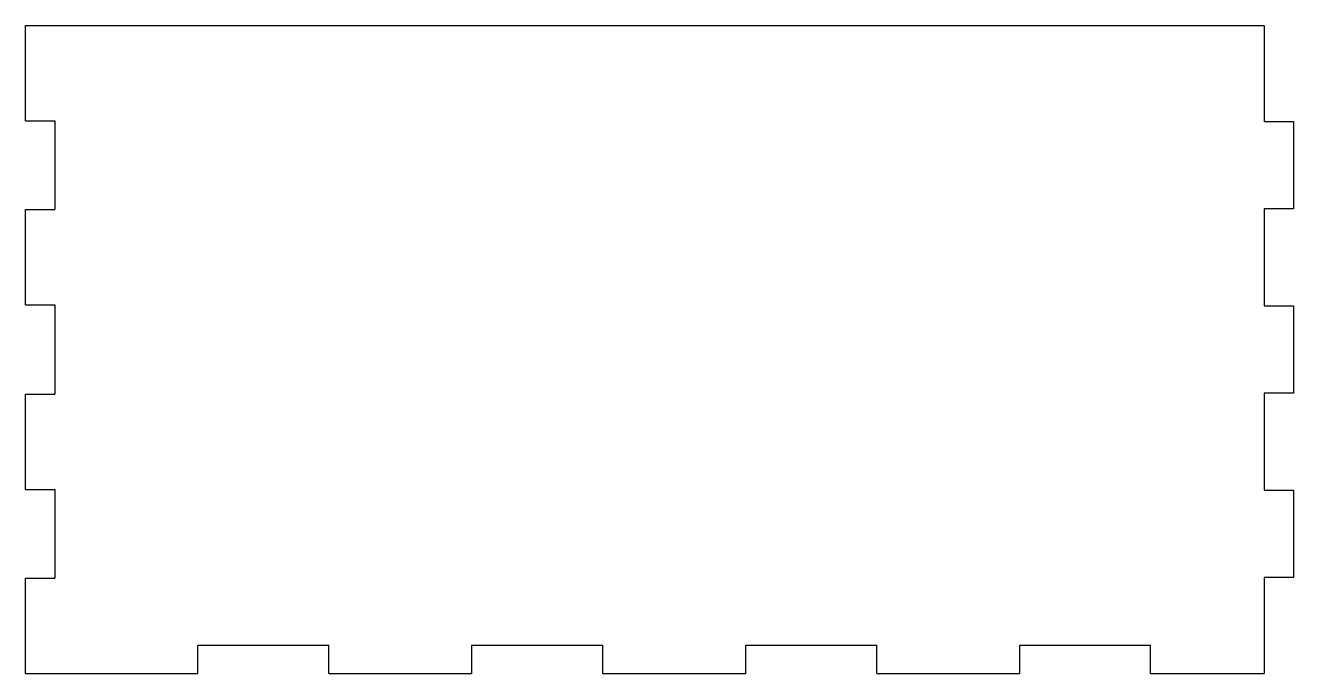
# Model space of a CAD drawing. Header units: millimetres. Extents: x 0 to 133, y -3 to 65.
import ezdxf

# ---------------------------------------------------------------- set-up
doc = ezdxf.new("R2010")
doc.units = ezdxf.units.MM

msp = doc.modelspace()

# ---------------------------------------------------------------- linework, layer by layer
at = {"color": 7, "linetype": 'Continuous', "lineweight": 25}
for p, q in [((0, 65), (129.9, 65)), ((0, 55), (0, 65)), ((129.9, 65), (129.9, 54.9)), ((0, 55), (3.1, 55)), ((3.1, 55), (3.1, 45.67)), ((129.9, 54.9), (133, 54.9)), ((133, 54.9), (133, 45.77)), ((0, 45.67), (3.1, 45.67)), ((0, 35.67), (0, 45.67)), ((129.9, 45.77), (129.9, 35.57)), ((133, 45.77), (129.9, 45.77)), ((0, 35.67), (3.1, 35.67)), ((3.1, 35.67), (3.1, 26.33)), ((129.9, 35.57), (133, 35.57)), ((133, 35.57), (133, 26.43)), ((0, 26.33), (3.1, 26.33)), ((0, 16.33), (0, 26.33)), ((129.9, 26.43), (129.9, 16.23)), ((133, 26.43), (129.9, 26.43)), ((0, 16.33), (3.1, 16.33)), ((3.1, 16.33), (3.1, 7)), ((129.9, 16.23), (133, 16.23)), ((133, 16.23), (133, 7.1)), ((0, 7), (3.1, 7)), ((0, -3), (0, 7)), ((129.9, 7.1), (129.9, -3)), ((133, 7.1), (129.9, 7.1)), ((18.1, -3), (18.1, 0)), ((18.1, 0), (31.82, 0)), ((31.82, -3), (31.82, 0)), ((46.83, -3), (46.83, 0)), ((46.83, 0), (60.55, 0)), ((60.55, -3), (60.55, 0)), ((75.55, -3), (75.55, 0)), ((75.55, 0), (89.28, 0)), ((89.28, -3), (89.28, 0)), ((104.28, -3), (104.28, 0)), ((104.28, 0), (118, 0)), ((118, -3), (118, 0)), ((0, -3), (18.1, -3)), ((31.82, -3), (46.83, -3)), ((60.55, -3), (75.55, -3)), ((89.28, -3), (104.28, -3)), ((118, -3), (129.9, -3))]:
    msp.add_line(p, q, dxfattribs=at)

doc.saveas('drawing.dxf')
